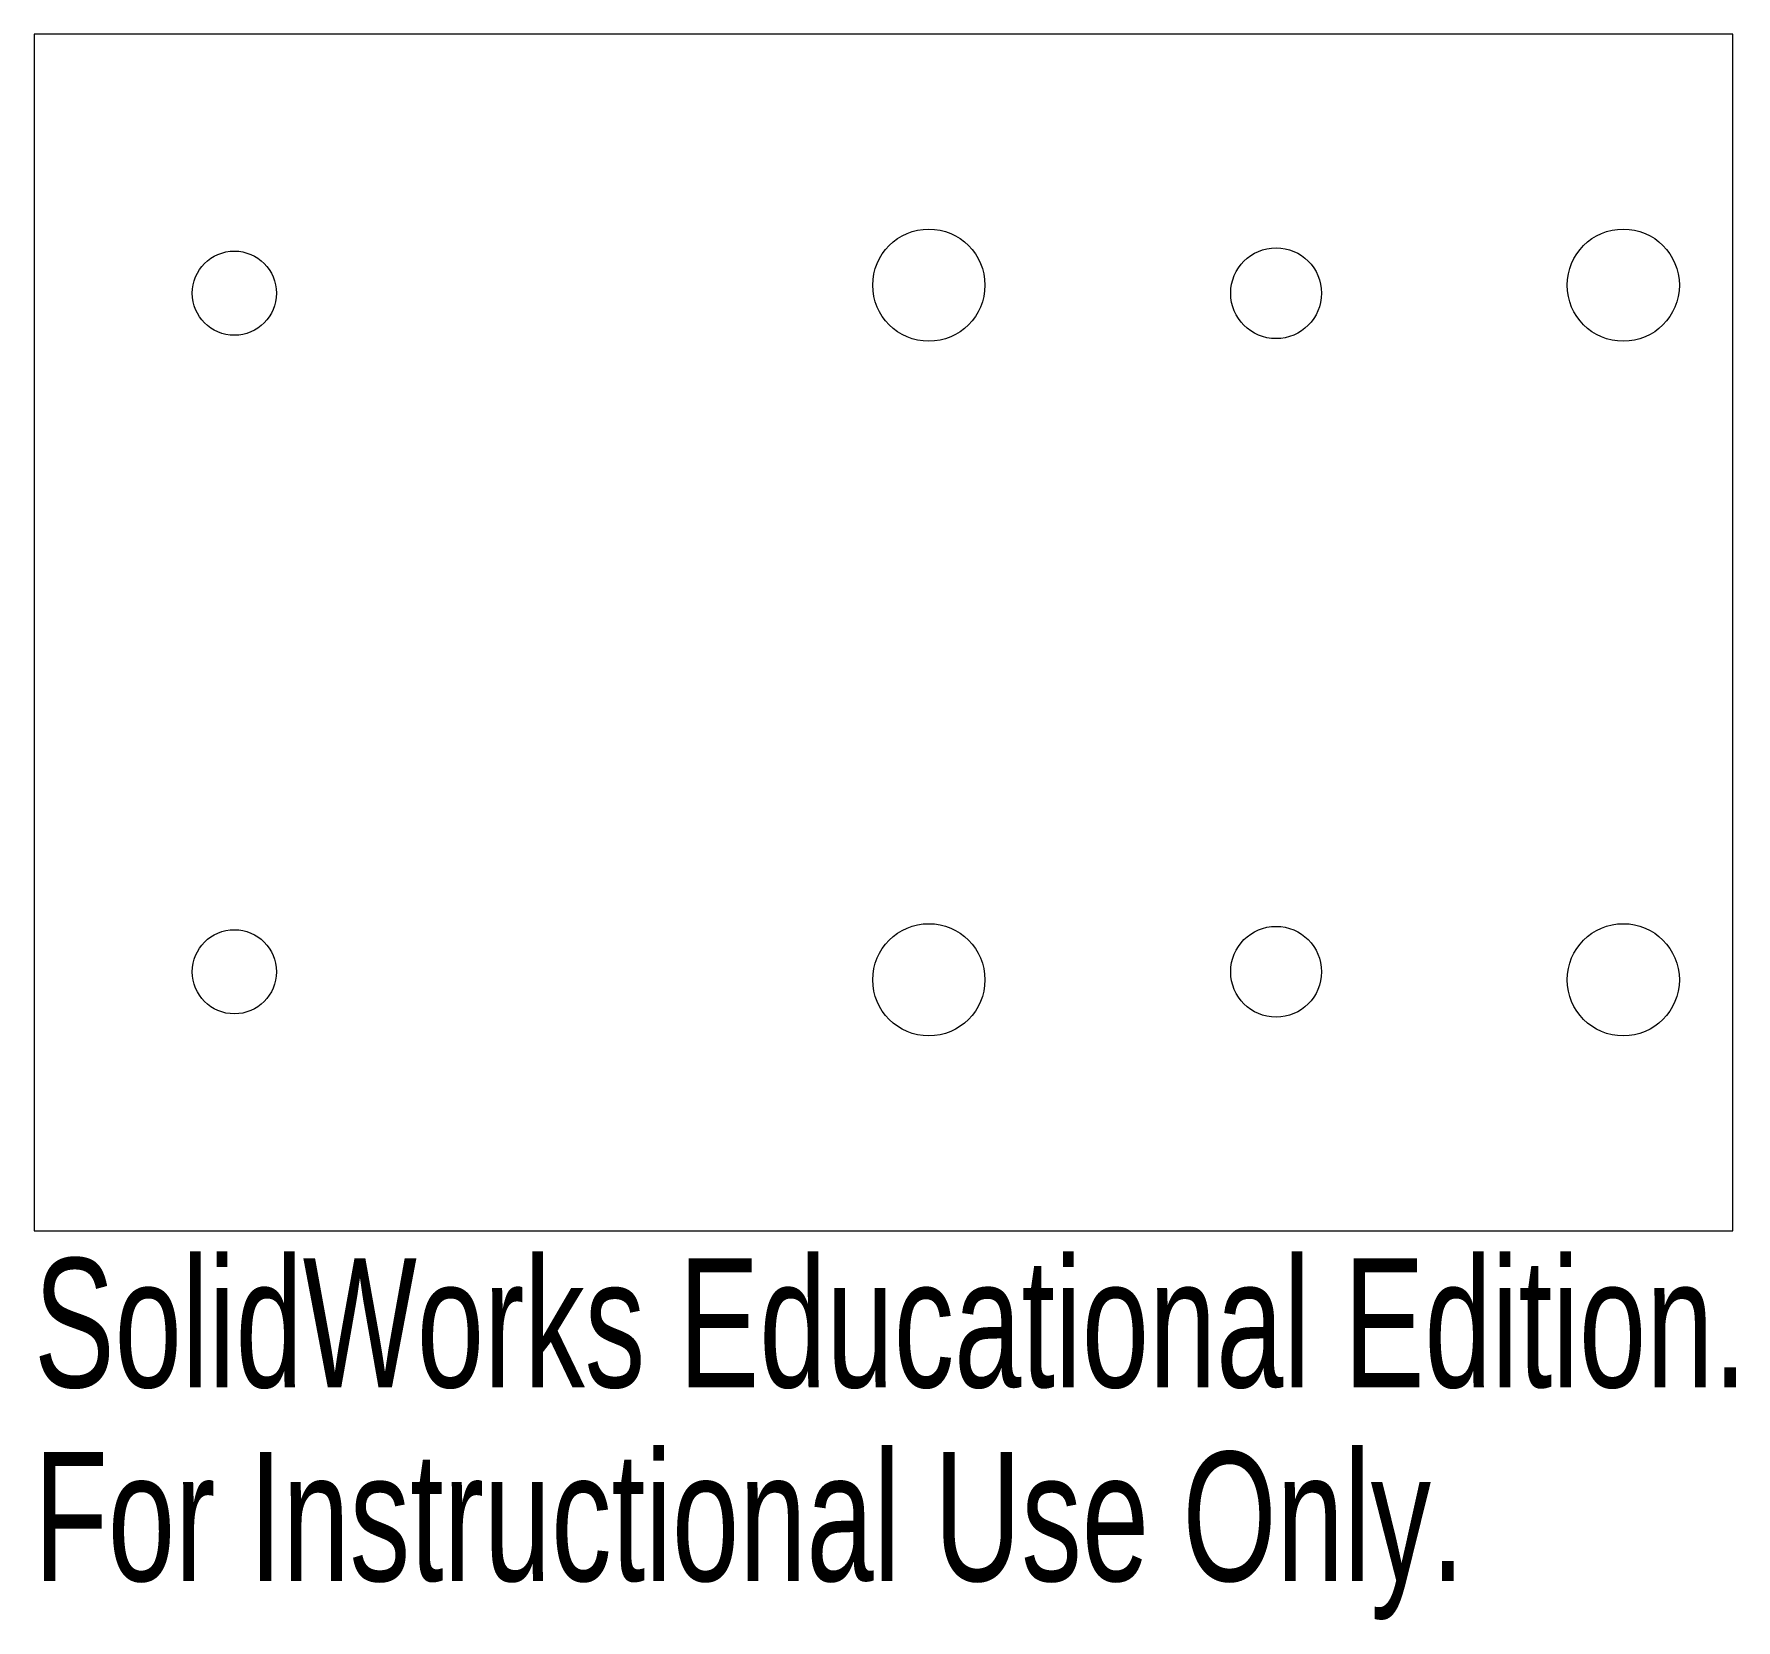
# Model space of a CAD drawing. Header units: millimetres. Extents: x -31.8 to 31.9, y -37 to 22.4.
import ezdxf

# ---------------------------------------------------------------- set-up
doc = ezdxf.new("R2010")
doc.units = ezdxf.units.MM
doc.styles.add('SLDTEXTSTYLE0', font='TXT', dxfattribs={"width": 0.7})

msp = doc.modelspace()

# ---------------------------------------------------------------- linework, layer by layer
at = {"color": 7, "linetype": 'Continuous', "lineweight": 15}
for p, q in [((-31.8, 22.4), (-31.8, -22.4)), ((31.8, 22.4), (-31.8, 22.4)), ((31.8, -22.4), (31.8, 22.4)), ((-31.8, -22.4), (31.8, -22.4))]:
    msp.add_line(p, q, dxfattribs=at)
for centre, radius in [((1.7, 13), 2.1), ((27.7, 13), 2.1), ((-24.3, 12.7), 1.575), ((14.7, 12.7), 1.7), ((-24.3, -12.7), 1.575), ((1.7, -13), 2.1), ((14.7, -12.7), 1.7), ((27.7, -13), 2.1)]:
    msp.add_circle(centre, radius, dxfattribs=at)

# ---------------------------------------------------------------- texts
at = {"color": 7, "linetype": 'Continuous', "char_height": 4.83362, "attachment_point": 1, "style": 'SLDTEXTSTYLE0'}
for s, insert in [('SolidWorks Educational Edition.', (-31.8, -23.42)), ('For Instructional Use Only.', (-31.8, -30.67))]:
    msp.add_mtext(s, dxfattribs=dict(at, insert=insert))

doc.saveas('drawing.dxf')
